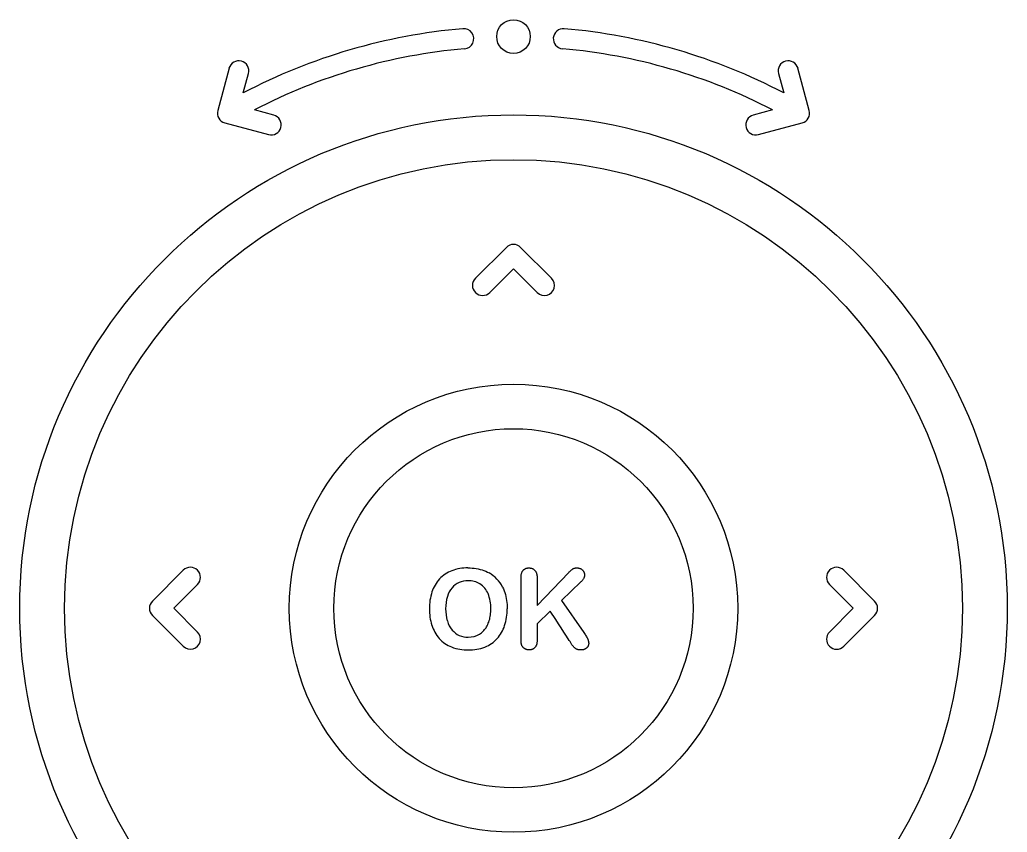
# Model space of a CAD drawing. Extents: x 0 to 226, y 0 to 690.
# Drawn here: x 138.33 to 167.68, y 544.28 to 568.44 of the extents above; entities that cross this region are included whole.
import ezdxf

# ---------------------------------------------------------------- set-up
doc = ezdxf.new("R2010")
doc.units = 0
doc.layers.add('-15N-THT. THIẾT BỊ ĐÓNG MỞ', color=40, linetype='CONTINUOUS')

# ---------------------------------------------------------------- blocks, each defined once
blk = doc.blocks.new('06 - N - SC VSD ATV630D30~D45N4')
at = {"layer": '-15N-THT. THIẾT BỊ ĐÓNG MỞ'}
for p, q in [((38.492, 223.525), (38.492, 223.525)), ((39.5, 223.291), (39.5, 223.291)), ((40.5, 223.291), (40.5, 223.291)), ((41.508, 223.525), (41.508, 223.525)), ((38.818, 223.226), (38.818, 223.226)), ((41.182, 223.226), (41.182, 223.226)), ((38.544, 222.928), (38.544, 222.928)), ((41.456, 222.928), (41.456, 222.928)), ((31.547, 222.347), (31.21, 221.091)), ((31.547, 222.347), (31.547, 222.347)), ((31.972, 221.616), (32.126, 222.192)), ((32.126, 222.192), (32.126, 222.192)), ((32.136, 222.269), (32.136, 222.269)), ((47.864, 222.269), (47.864, 222.269)), ((47.874, 222.192), (48.028, 221.616)), ((47.874, 222.192), (47.874, 222.192)), ((48.79, 221.091), (48.453, 222.347)), ((48.453, 222.347), (48.453, 222.347)), ((31.972, 221.616), (31.972, 221.616)), ((48.028, 221.616), (48.028, 221.616)), ((31.2, 221.014), (31.2, 221.014)), ((31.21, 221.091), (31.21, 221.091)), ((32.876, 220.955), (32.3, 221.11)), ((32.3, 221.11), (32.3, 221.11)), ((32.876, 220.955), (32.876, 220.955)), ((40, 220.962), (40, 220.962)), ((47.7, 221.11), (47.124, 220.955)), ((47.124, 220.955), (47.124, 220.955)), ((47.7, 221.11), (47.7, 221.11)), ((48.79, 221.091), (48.79, 221.091)), ((48.8, 221.014), (48.8, 221.014)), ((31.422, 220.724), (32.72, 220.376)), ((31.422, 220.724), (31.422, 220.724)), ((33.098, 220.666), (33.098, 220.666)), ((46.902, 220.666), (46.902, 220.666)), ((47.28, 220.376), (48.578, 220.724)), ((48.578, 220.724), (48.578, 220.724)), ((32.72, 220.376), (32.72, 220.376)), ((47.28, 220.376), (47.28, 220.376)), ((40, 219.63), (40, 219.63)), ((39.788, 217.022), (38.869, 216.103)), ((39.788, 217.022), (39.788, 217.022)), ((41.131, 216.103), (40.212, 217.022)), ((40.212, 217.022), (40.212, 217.022)), ((39.293, 215.679), (40, 216.386)), ((40, 216.386), (40, 216.386)), ((40, 216.386), (40.707, 215.679)), ((38.869, 216.103), (38.869, 216.103)), ((41.131, 216.103), (41.131, 216.103)), ((38.781, 215.891), (38.781, 215.891)), ((39.293, 215.679), (39.293, 215.679)), ((40.707, 215.679), (40.707, 215.679)), ((41.219, 215.891), (41.219, 215.891)), ((40, 212.952), (40, 212.952)), ((40, 211.63), (40, 211.63)), ((38.648, 207.491), (38.71, 207.49)), ((38.648, 207.491), (38.648, 207.491)), ((38.71, 207.49), (38.772, 207.487)), ((38.772, 207.487), (38.833, 207.481)), ((38.833, 207.481), (38.893, 207.473)), ((38.893, 207.473), (38.952, 207.462)), ((38.952, 207.462), (39.009, 207.448)), ((39.009, 207.448), (39.066, 207.433)), ((40.308, 207.44), (40.315, 207.446)), ((40.315, 207.446), (40.323, 207.452)), ((40.323, 207.452), (40.332, 207.458)), ((40.332, 207.458), (40.34, 207.463)), ((40.34, 207.463), (40.349, 207.467)), ((40.349, 207.467), (40.358, 207.472)), ((40.358, 207.472), (40.367, 207.475)), ((40.367, 207.475), (40.377, 207.479)), ((40.377, 207.479), (40.387, 207.482)), ((40.387, 207.482), (40.397, 207.484)), ((40.397, 207.484), (40.407, 207.486)), ((40.407, 207.486), (40.417, 207.488)), ((40.417, 207.488), (40.428, 207.489)), ((40.428, 207.489), (40.439, 207.49)), ((40.439, 207.49), (40.449, 207.491)), ((40.449, 207.491), (40.46, 207.491)), ((40.46, 207.491), (40.474, 207.491)), ((40.46, 207.491), (40.46, 207.491)), ((40.474, 207.491), (40.487, 207.49)), ((40.487, 207.49), (40.5, 207.488)), ((40.5, 207.488), (40.513, 207.486)), ((40.513, 207.486), (40.525, 207.483)), ((40.525, 207.483), (40.538, 207.48)), ((40.538, 207.48), (40.55, 207.476)), ((40.55, 207.476), (40.562, 207.471)), ((40.562, 207.471), (40.573, 207.465)), ((40.573, 207.465), (40.584, 207.459)), ((40.584, 207.459), (40.595, 207.452)), ((40.595, 207.452), (40.605, 207.445)), ((41.723, 207.433), (41.739, 207.446)), ((41.739, 207.446), (41.754, 207.457)), ((41.754, 207.457), (41.764, 207.463)), ((41.754, 207.457), (41.754, 207.457)), ((41.764, 207.463), (41.774, 207.469)), ((41.774, 207.469), (41.784, 207.474)), ((41.784, 207.474), (41.795, 207.478)), ((41.795, 207.478), (41.807, 207.482)), ((41.807, 207.482), (41.818, 207.485)), ((41.818, 207.485), (41.831, 207.487)), ((41.831, 207.487), (41.843, 207.489)), ((41.843, 207.489), (41.856, 207.49)), ((41.856, 207.49), (41.868, 207.491)), ((41.868, 207.491), (41.881, 207.491)), ((41.881, 207.491), (41.894, 207.491)), ((41.881, 207.491), (41.881, 207.491)), ((41.894, 207.491), (41.907, 207.49)), ((41.907, 207.49), (41.919, 207.489)), ((41.919, 207.489), (41.931, 207.487)), ((41.931, 207.487), (41.943, 207.485)), ((41.943, 207.485), (41.955, 207.482)), ((41.955, 207.482), (41.967, 207.478)), ((41.967, 207.478), (41.978, 207.474)), ((41.978, 207.474), (41.989, 207.47)), ((41.989, 207.47), (41.999, 207.464)), ((41.999, 207.464), (42.01, 207.459)), ((42.01, 207.459), (42.02, 207.452)), ((42.02, 207.452), (42.029, 207.445)), ((30.188, 207.422), (29.269, 206.503)), ((30.188, 207.422), (30.188, 207.422)), ((30.7, 207.21), (30.7, 207.21)), ((37.804, 207.163), (37.804, 207.163)), ((38.165, 207.406), (38.165, 207.406)), ((39.066, 207.433), (39.121, 207.414)), ((39.121, 207.414), (39.174, 207.392)), ((39.174, 207.392), (39.227, 207.368)), ((39.227, 207.368), (39.277, 207.341)), ((39.277, 207.341), (39.277, 207.341)), ((40.224, 207.235), (40.226, 207.252)), ((40.224, 207.218), (40.224, 207.235)), ((40.224, 207.201), (40.224, 207.218)), ((40.224, 207.201), (40.224, 207.201)), ((40.224, 205.447), (40.224, 207.201)), ((40.226, 207.252), (40.227, 207.268)), ((40.227, 207.268), (40.229, 207.284)), ((40.229, 207.284), (40.232, 207.299)), ((40.232, 207.299), (40.236, 207.314)), ((40.236, 207.314), (40.24, 207.329)), ((40.24, 207.329), (40.244, 207.344)), ((40.244, 207.344), (40.25, 207.358)), ((40.25, 207.358), (40.256, 207.371)), ((40.256, 207.371), (40.262, 207.384)), ((40.262, 207.384), (40.27, 207.396)), ((40.27, 207.396), (40.278, 207.408)), ((40.278, 207.408), (40.286, 207.419)), ((40.286, 207.419), (40.293, 207.426)), ((40.286, 207.419), (40.286, 207.419)), ((40.293, 207.426), (40.3, 207.433)), ((40.3, 207.433), (40.308, 207.44)), ((40.605, 207.445), (40.615, 207.437)), ((40.615, 207.437), (40.625, 207.428)), ((40.625, 207.428), (40.634, 207.419)), ((40.634, 207.419), (40.643, 207.408)), ((40.634, 207.419), (40.634, 207.419)), ((40.643, 207.408), (40.652, 207.397)), ((40.652, 207.397), (40.66, 207.385)), ((40.66, 207.385), (40.667, 207.372)), ((40.667, 207.372), (40.673, 207.359)), ((40.673, 207.359), (40.679, 207.345)), ((40.679, 207.345), (40.684, 207.33)), ((40.684, 207.33), (40.688, 207.315)), ((40.688, 207.315), (40.692, 207.3)), ((40.692, 207.3), (40.695, 207.284)), ((40.695, 207.284), (40.697, 207.268)), ((40.697, 207.268), (40.699, 207.252)), ((40.699, 207.252), (40.701, 207.235)), ((40.701, 207.235), (40.701, 207.218)), ((40.701, 207.218), (40.702, 207.201)), ((40.702, 206.374), (41.64, 207.353)), ((40.702, 207.201), (40.702, 206.374)), ((40.702, 207.201), (40.702, 207.201)), ((41.64, 207.353), (41.657, 207.37)), ((41.64, 207.353), (41.64, 207.353)), ((41.657, 207.37), (41.674, 207.387)), ((41.674, 207.387), (41.69, 207.403)), ((41.69, 207.403), (41.707, 207.418)), ((41.707, 207.418), (41.723, 207.433)), ((42.029, 207.445), (42.039, 207.438)), ((42.039, 207.438), (42.047, 207.43)), ((42.047, 207.43), (42.055, 207.422)), ((42.047, 207.43), (42.047, 207.43)), ((42.055, 207.422), (42.063, 207.414)), ((42.07, 207.153), (42.06, 207.14)), ((42.063, 207.414), (42.07, 207.405)), ((42.07, 207.405), (42.076, 207.396)), ((42.078, 207.167), (42.07, 207.153)), ((42.076, 207.396), (42.082, 207.387)), ((42.086, 207.181), (42.078, 207.167)), ((42.082, 207.387), (42.088, 207.378)), ((42.092, 207.195), (42.086, 207.181)), ((42.088, 207.378), (42.093, 207.368)), ((42.098, 207.209), (42.092, 207.195)), ((42.093, 207.368), (42.097, 207.359)), ((42.097, 207.359), (42.101, 207.348)), ((42.103, 207.224), (42.098, 207.209)), ((42.101, 207.348), (42.104, 207.338)), ((42.107, 207.239), (42.103, 207.224)), ((42.104, 207.338), (42.107, 207.327)), ((42.107, 207.327), (42.109, 207.317)), ((42.109, 207.254), (42.107, 207.239)), ((42.109, 207.317), (42.111, 207.306)), ((42.111, 207.268), (42.109, 207.254)), ((42.111, 207.306), (42.111, 207.295)), ((42.111, 207.295), (42.112, 207.283)), ((42.112, 207.283), (42.111, 207.268)), ((42.112, 207.283), (42.112, 207.283)), ((49.3, 207.21), (49.3, 207.21)), ((50.731, 206.503), (49.812, 207.422)), ((49.812, 207.422), (49.812, 207.422)), ((29.905, 206.291), (30.612, 206.998)), ((30.612, 206.998), (30.612, 206.998)), ((38.173, 206.9), (38.173, 206.9)), ((38.382, 207.056), (38.382, 207.056)), ((38.648, 207.111), (38.648, 207.111)), ((39.003, 207.013), (39.003, 207.013)), ((39.676, 206.918), (39.701, 206.865)), ((39.676, 206.918), (39.676, 206.918)), ((39.701, 206.865), (39.722, 206.811)), ((42.004, 207.076), (41.423, 206.525)), ((42.016, 207.088), (42.004, 207.076)), ((42.004, 207.076), (42.004, 207.076)), ((42.028, 207.101), (42.016, 207.088)), ((42.04, 207.113), (42.028, 207.101)), ((42.05, 207.126), (42.04, 207.113)), ((42.06, 207.14), (42.05, 207.126)), ((49.388, 206.998), (49.388, 206.998)), ((49.388, 206.998), (50.095, 206.291)), ((37.577, 206.776), (37.577, 206.776)), ((38.034, 206.636), (38.034, 206.636)), ((39.242, 206.726), (39.242, 206.726)), ((39.722, 206.811), (39.742, 206.756)), ((39.742, 206.756), (39.759, 206.699)), ((39.759, 206.699), (39.773, 206.641)), ((39.773, 206.641), (39.785, 206.582)), ((39.785, 206.582), (39.795, 206.522)), ((29.181, 206.291), (29.181, 206.291)), ((29.269, 206.503), (29.269, 206.503)), ((30.612, 205.584), (29.905, 206.291)), ((29.905, 206.291), (29.905, 206.291)), ((34.661, 206.291), (34.661, 206.291)), ((37.5, 206.277), (37.5, 206.277)), ((37.985, 206.277), (37.985, 206.277)), ((39.326, 206.231), (39.327, 206.277)), ((39.327, 206.277), (39.327, 206.277)), ((39.795, 206.522), (39.802, 206.462)), ((39.802, 206.462), (39.807, 206.4)), ((39.807, 206.4), (39.81, 206.337)), ((39.81, 206.337), (39.811, 206.274)), ((39.811, 206.274), (39.811, 206.274)), ((40.702, 206.374), (40.702, 206.374)), ((41.423, 206.525), (42.092, 205.566)), ((41.423, 206.525), (41.423, 206.525)), ((45.339, 206.291), (45.339, 206.291)), ((50.095, 206.291), (49.388, 205.584)), ((50.095, 206.291), (50.095, 206.291)), ((50.731, 206.503), (50.731, 206.503)), ((50.819, 206.291), (50.819, 206.291)), ((29.269, 206.079), (29.269, 206.079)), ((29.269, 206.079), (30.188, 205.16)), ((39.292, 205.964), (39.301, 206.006)), ((39.301, 206.006), (39.309, 206.049)), ((39.309, 206.049), (39.316, 206.094)), ((39.316, 206.094), (39.321, 206.139)), ((39.321, 206.139), (39.324, 206.184)), ((39.324, 206.184), (39.326, 206.231)), ((41.093, 206.205), (40.702, 205.83)), ((41.093, 206.205), (41.093, 206.205)), ((41.254, 205.957), (41.093, 206.205)), ((49.812, 205.16), (50.731, 206.079)), ((50.731, 206.079), (50.731, 206.079)), ((37.574, 205.783), (37.574, 205.783)), ((38.034, 205.914), (38.034, 205.914)), ((39.163, 205.683), (39.183, 205.712)), ((39.183, 205.712), (39.202, 205.742)), ((39.202, 205.742), (39.219, 205.773)), ((39.219, 205.773), (39.236, 205.806)), ((39.236, 205.806), (39.252, 205.843)), ((39.236, 205.806), (39.236, 205.806)), ((39.252, 205.843), (39.267, 205.882)), ((39.267, 205.882), (39.28, 205.922)), ((39.28, 205.922), (39.292, 205.964)), ((39.737, 205.777), (39.737, 205.777)), ((40.702, 205.83), (40.702, 205.342)), ((40.702, 205.83), (40.702, 205.83)), ((41.335, 205.832), (41.254, 205.957)), ((41.416, 205.708), (41.335, 205.832)), ((41.496, 205.584), (41.416, 205.708)), ((30.612, 205.584), (30.612, 205.584)), ((38.178, 205.643), (38.178, 205.643)), ((38.39, 205.484), (38.39, 205.484)), ((38.654, 205.431), (38.654, 205.431)), ((38.991, 205.522), (39.019, 205.54)), ((38.991, 205.522), (38.991, 205.522)), ((39.019, 205.54), (39.046, 205.56)), ((39.046, 205.56), (39.072, 205.582)), ((39.072, 205.582), (39.097, 205.605)), ((39.097, 205.605), (39.12, 205.629)), ((39.12, 205.629), (39.142, 205.655)), ((39.142, 205.655), (39.163, 205.683)), ((40.224, 205.447), (40.224, 205.447)), ((40.224, 205.419), (40.224, 205.447)), ((40.224, 205.392), (40.224, 205.419)), ((40.224, 205.366), (40.224, 205.392)), ((41.577, 205.46), (41.496, 205.584)), ((41.658, 205.335), (41.577, 205.46)), ((42.092, 205.566), (42.11, 205.54)), ((42.092, 205.566), (42.092, 205.566)), ((42.11, 205.54), (42.127, 205.514)), ((42.127, 205.514), (42.144, 205.489)), ((42.144, 205.489), (42.159, 205.463)), ((42.159, 205.463), (42.173, 205.438)), ((42.173, 205.438), (42.186, 205.414)), ((42.186, 205.414), (42.198, 205.39)), ((49.388, 205.584), (49.388, 205.584)), ((30.188, 205.16), (30.188, 205.16)), ((30.7, 205.372), (30.7, 205.372)), ((37.795, 205.391), (37.795, 205.391)), ((38.162, 205.14), (38.162, 205.14)), ((39.151, 205.138), (39.151, 205.138)), ((39.515, 205.389), (39.515, 205.389)), ((40.225, 205.341), (40.224, 205.366)), ((40.226, 205.317), (40.225, 205.341)), ((40.227, 205.295), (40.226, 205.317)), ((40.228, 205.275), (40.227, 205.295)), ((40.228, 205.275), (40.228, 205.275)), ((40.229, 205.264), (40.228, 205.275)), ((40.23, 205.254), (40.229, 205.264)), ((40.232, 205.244), (40.23, 205.254)), ((40.234, 205.234), (40.232, 205.244)), ((40.236, 205.224), (40.234, 205.234)), ((40.238, 205.215), (40.236, 205.224)), ((40.241, 205.205), (40.238, 205.215)), ((40.244, 205.196), (40.241, 205.205)), ((40.247, 205.187), (40.244, 205.196)), ((40.251, 205.178), (40.247, 205.187)), ((40.255, 205.17), (40.251, 205.178)), ((40.255, 205.17), (40.255, 205.17)), ((40.261, 205.16), (40.255, 205.17)), ((40.267, 205.15), (40.261, 205.16)), ((40.274, 205.141), (40.267, 205.15)), ((40.281, 205.132), (40.274, 205.141)), ((40.288, 205.124), (40.281, 205.132)), ((40.296, 205.116), (40.288, 205.124)), ((40.305, 205.109), (40.296, 205.116)), ((40.314, 205.101), (40.305, 205.109)), ((40.323, 205.095), (40.314, 205.101)), ((40.611, 205.101), (40.603, 205.095)), ((40.619, 205.108), (40.611, 205.101)), ((40.626, 205.115), (40.619, 205.108)), ((40.634, 205.122), (40.626, 205.115)), ((40.643, 205.133), (40.634, 205.122)), ((40.634, 205.122), (40.634, 205.122)), ((40.652, 205.144), (40.643, 205.133)), ((40.66, 205.156), (40.652, 205.144)), ((40.667, 205.169), (40.66, 205.156)), ((40.674, 205.183), (40.667, 205.169)), ((40.679, 205.197), (40.674, 205.183)), ((40.684, 205.212), (40.679, 205.197)), ((40.689, 205.227), (40.684, 205.212)), ((40.692, 205.242), (40.689, 205.227)), ((40.695, 205.258), (40.692, 205.242)), ((40.698, 205.274), (40.695, 205.258)), ((40.699, 205.291), (40.698, 205.274)), ((40.701, 205.308), (40.699, 205.291)), ((40.702, 205.342), (40.701, 205.325)), ((40.701, 205.325), (40.701, 205.308)), ((40.702, 205.342), (40.702, 205.342)), ((41.658, 205.335), (41.658, 205.335)), ((41.669, 205.317), (41.658, 205.335)), ((41.68, 205.299), (41.669, 205.317)), ((41.69, 205.28), (41.68, 205.299)), ((41.701, 205.262), (41.69, 205.28)), ((41.712, 205.243), (41.701, 205.262)), ((41.724, 205.225), (41.712, 205.243)), ((41.735, 205.207), (41.724, 205.225)), ((41.735, 205.207), (41.735, 205.207)), ((41.743, 205.194), (41.735, 205.207)), ((41.751, 205.182), (41.743, 205.194)), ((41.759, 205.171), (41.751, 205.182)), ((41.768, 205.159), (41.759, 205.171)), ((41.778, 205.149), (41.768, 205.159)), ((41.788, 205.138), (41.778, 205.149)), ((41.798, 205.128), (41.788, 205.138)), ((41.808, 205.119), (41.798, 205.128)), ((41.819, 205.11), (41.808, 205.119)), ((41.83, 205.101), (41.819, 205.11)), ((41.842, 205.093), (41.83, 205.101)), ((42.162, 205.101), (42.153, 205.094)), ((42.171, 205.109), (42.162, 205.101)), ((42.177, 205.115), (42.171, 205.109)), ((42.171, 205.109), (42.171, 205.109)), ((42.183, 205.121), (42.177, 205.115)), ((42.189, 205.127), (42.183, 205.121)), ((42.194, 205.133), (42.189, 205.127)), ((42.199, 205.14), (42.194, 205.133)), ((42.198, 205.39), (42.204, 205.377)), ((42.198, 205.39), (42.198, 205.39)), ((42.204, 205.147), (42.199, 205.14)), ((42.204, 205.377), (42.209, 205.364)), ((42.208, 205.153), (42.204, 205.147)), ((42.213, 205.16), (42.208, 205.153)), ((42.209, 205.364), (42.214, 205.351)), ((42.216, 205.168), (42.213, 205.16)), ((42.214, 205.351), (42.219, 205.338)), ((42.22, 205.175), (42.216, 205.168)), ((42.219, 205.338), (42.222, 205.325)), ((42.223, 205.182), (42.22, 205.175)), ((42.222, 205.325), (42.226, 205.312)), ((42.225, 205.19), (42.223, 205.182)), ((42.228, 205.197), (42.225, 205.19)), ((42.226, 205.312), (42.229, 205.298)), ((42.23, 205.205), (42.228, 205.197)), ((42.229, 205.298), (42.231, 205.285)), ((42.231, 205.213), (42.23, 205.205)), ((42.231, 205.285), (42.233, 205.272)), ((42.232, 205.221), (42.231, 205.213)), ((42.233, 205.229), (42.232, 205.221)), ((42.233, 205.272), (42.234, 205.259)), ((42.234, 205.237), (42.233, 205.229)), ((42.234, 205.259), (42.234, 205.246)), ((42.234, 205.246), (42.234, 205.237)), ((42.234, 205.246), (42.234, 205.246)), ((49.3, 205.372), (49.3, 205.372)), ((49.812, 205.16), (49.812, 205.16)), ((38.657, 205.051), (38.657, 205.051)), ((40.332, 205.089), (40.323, 205.095)), ((40.342, 205.083), (40.332, 205.089)), ((40.342, 205.083), (40.342, 205.083)), ((40.352, 205.077), (40.342, 205.083)), ((40.363, 205.073), (40.352, 205.077)), ((40.373, 205.068), (40.363, 205.073)), ((40.383, 205.064), (40.373, 205.068)), ((40.394, 205.061), (40.383, 205.064)), ((40.405, 205.058), (40.394, 205.061)), ((40.416, 205.055), (40.405, 205.058)), ((40.427, 205.053), (40.416, 205.055)), ((40.438, 205.052), (40.427, 205.053)), ((40.449, 205.051), (40.438, 205.052)), ((40.46, 205.051), (40.449, 205.051)), ((40.46, 205.051), (40.46, 205.051)), ((40.471, 205.051), (40.46, 205.051)), ((40.481, 205.052), (40.471, 205.051)), ((40.492, 205.053), (40.481, 205.052)), ((40.502, 205.054), (40.492, 205.053)), ((40.512, 205.056), (40.502, 205.054)), ((40.522, 205.058), (40.512, 205.056)), ((40.532, 205.06), (40.522, 205.058)), ((40.542, 205.063), (40.532, 205.06)), ((40.551, 205.067), (40.542, 205.063)), ((40.56, 205.07), (40.551, 205.067)), ((40.569, 205.075), (40.56, 205.07)), ((40.578, 205.079), (40.569, 205.075)), ((40.587, 205.084), (40.578, 205.079)), ((40.595, 205.089), (40.587, 205.084)), ((40.603, 205.095), (40.595, 205.089)), ((41.842, 205.093), (41.842, 205.093)), ((41.854, 205.086), (41.842, 205.093)), ((41.867, 205.079), (41.854, 205.086)), ((41.88, 205.073), (41.867, 205.079)), ((41.894, 205.067), (41.88, 205.073)), ((41.909, 205.063), (41.894, 205.067)), ((41.924, 205.059), (41.909, 205.063)), ((41.939, 205.056), (41.924, 205.059)), ((41.955, 205.054), (41.939, 205.056)), ((41.971, 205.052), (41.955, 205.054)), ((41.987, 205.051), (41.971, 205.052)), ((42.004, 205.051), (41.987, 205.051)), ((42.004, 205.051), (42.004, 205.051)), ((42.017, 205.051), (42.004, 205.051)), ((42.029, 205.052), (42.017, 205.051)), ((42.042, 205.053), (42.029, 205.052)), ((42.054, 205.055), (42.042, 205.053)), ((42.067, 205.057), (42.054, 205.055)), ((42.079, 205.059), (42.067, 205.057)), ((42.09, 205.063), (42.079, 205.059)), ((42.102, 205.067), (42.09, 205.063)), ((42.113, 205.071), (42.102, 205.067)), ((42.124, 205.076), (42.113, 205.071)), ((42.134, 205.081), (42.124, 205.076)), ((42.144, 205.087), (42.134, 205.081)), ((42.153, 205.094), (42.144, 205.087)), ((40, 200.952), (40, 200.952))]:
    blk.add_line(p, q, dxfattribs=at)
for centre, radius in [((40, 223.291), 0.5), ((40, 206.291), 14.671), ((40, 206.291), 13.339), ((40, 206.291), 6.661), ((40, 206.291), 5.339)]:
    blk.add_circle(centre, radius, dxfattribs=at)
for centre, radius, start, end in [((40, 206.291), 17.3, 95, 117.6489), ((38.518, 223.226), 0.3, 275, 95.0001), ((41.482, 223.226), 0.3, 85, 264.9999), ((40, 206.291), 17.3, 62.3511, 85), ((40, 206.291), 16.7, 95, 117.4579), ((40, 206.291), 16.7, 62.5421, 85), ((31.836, 222.269), 0.3, 345, 165), ((48.164, 222.269), 0.3, 15, 195), ((31.5, 221.014), 0.3, 165, 255), ((32.798, 220.666), 0.3, 255, 74.9999), ((47.202, 220.666), 0.3, 105, 285), ((48.5, 221.014), 0.3, 285.0001, 15), ((40, 216.81), 0.3, 45, 135), ((39.081, 215.891), 0.3, 135, 315), ((40.919, 215.891), 0.3, 225, 45), ((30.4, 207.21), 0.3, 315, 135), ((38.628, 206.191), 1.301, 89.1529, 110.8849), ((49.6, 207.21), 0.3, 45, 225), ((38.586, 206.445), 1.062, 137.4532, 161.8252), ((38.519, 206.489), 0.983, 111.1227, 136.6945), ((38.803, 206.495), 0.97, 25.8664, 60.7708), ((38.766, 206.419), 0.763, 140.9734, 163.4873), ((38.616, 206.527), 0.578, 113.8027, 139.8772), ((38.644, 206.457), 0.654, 89.6779, 113.609), ((38.657, 206.45), 0.661, 58.3634, 90.7758), ((38.663, 206.487), 0.627, 22.4416, 57.1102), ((39.046, 206.293), 1.546, 161.8006, 180.596), ((39.174, 206.295), 1.19, 163.3241, 180.8475), ((38.216, 206.3), 1.112, 358.8351, 22.5396), ((29.481, 206.291), 0.3, 135, 225), ((39.083, 206.261), 1.583, 179.413, 197.5736), ((39.209, 206.259), 1.225, 179.1504, 196.3969), ((38.227, 206.257), 1.585, 342.3467, 0.6037), ((50.519, 206.291), 0.3, 315, 45), ((38.611, 206.111), 1.087, 197.5378, 221.4264), ((38.755, 206.123), 0.75, 196.19, 219.7238), ((38.718, 206.103), 1.07, 318.141, 342.246), ((30.4, 205.372), 0.3, 225, 45), ((38.633, 206.03), 0.597, 220.2879, 245.9723), ((38.647, 206.077), 0.646, 246.5985, 270.6473), ((38.659, 206.077), 0.646, 269.6082, 300.902), ((49.6, 205.372), 0.3, 135, 315), ((38.514, 206.046), 0.973, 222.3226, 248.7363), ((38.639, 206.371), 1.321, 248.8363, 270.8152), ((38.68, 206.367), 1.316, 269.0235, 290.9957), ((38.795, 206.042), 0.972, 291.5185, 317.7881)]:
    blk.add_arc(centre, radius, start, end, dxfattribs=at)

msp = doc.modelspace()

# ---------------------------------------------------------------- block references
msp.add_blockref('06 - N - SC VSD ATV630D30~D45N4', (113.005, 344.65))

doc.saveas('drawing.dxf')
